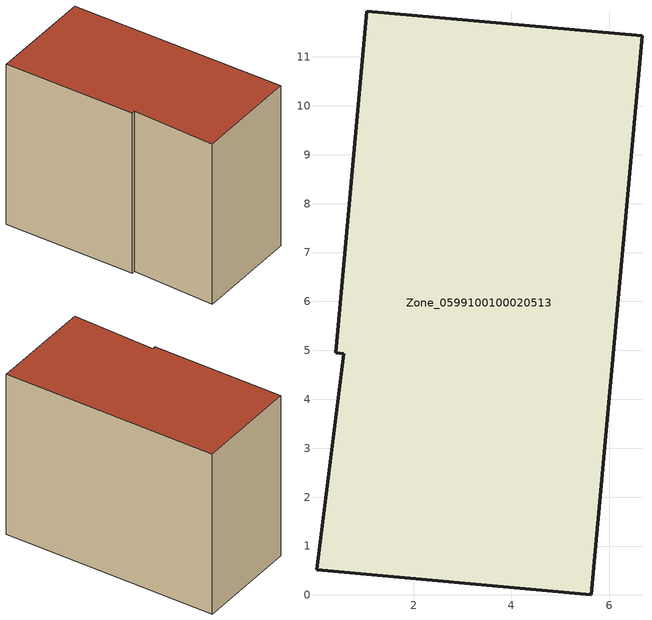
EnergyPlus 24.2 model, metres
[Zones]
Zone_0599100100020513
 floor ground (C_G): 6.67,11.43 5.64,0 0.02,0.51 0.58,4.93 0.41,4.95 1.04,11.94 z0
 wall outside (C_F): 6.67,11.43 1.04,11.94 0.41,4.95 0.58,4.93 0.02,0.51 5.64,0 6.67,11.43 z0:9
 roof outside (C_R): 5.64,0 6.67,11.43 1.04,11.94 0.41,4.95 0.58,4.93 0.02,0.51 z9
[BUILDING]
Pand.0599100100020513: North Axis=0; Terrain=City; Loads Convergence Tolerance Value=0.04; Temperature Convergence Tolerance Value=0.4; Solar Distribution=FullExterior; Maximum Number of Warmup Days=25; Minimum Number of Warmup Days=1
[Site:Location]
Rotterdam.The.Hague.AP_ZH_NLD Design_Conditions: Latitude=51.96; Longitude=4.45; Time Zone=1; Elevation=-4.5
[SITE:GROUNDTEMPERATURE:BUILDINGSURFACE]
18, 18, 18, 18, 18, 18, 18, 18, 18, 18, 18, 18
[MATERIAL] Thermal Absorptance=0.9; Solar Absorptance=0.7; Visible Absorptance=0.7
Name | Roughness | Thickness | Conductivity | Density | Specific Heat
G.TC.2015-2018 | MediumSmooth | 0.15 | 0.0428571 | 540 | 1210
F.TC.2015-2018 | Rough | 0.3 | 0.0666667 | 1920 | 840
R.TC.2015-2018 | MediumRough | 0.2 | 0.0333333 | 1500 | 1000
[CONSTRUCTION]
C_G: G.TC.2015-2018
C_F: F.TC.2015-2018
C_R: R.TC.2015-2018
[ZONE]
Zone_0599100100020513: Type=1; Multiplier=1; Ceiling Height=Autocalculate; Volume=Autocalculate; Floor Area=autocalculate; Part of Total Floor Area=Yes
[ZONEINFILTRATION:DESIGNFLOWRATE]
Infil_Zone_0599100100020513: Zone or ZoneList or Space or SpaceList=Zone_0599100100020513; Schedule=AlwaysOn; Design Flow Rate Calculation Method=Flow/Area; Flow Rate per Floor Area=0.0015; Constant Term Coefficient=1; Temperature Term Coefficient=0; Velocity Term Coefficient=0; Velocity Squared Term Coefficient=0
[HVACTEMPLATE:ZONE:IDEALLOADSAIRSYSTEM]
Zone_0599100100020513: Maximum Heating Supply Air Temperature=50; Minimum Cooling Supply Air Temperature=13; Maximum Heating Supply Air Humidity Ratio=0.0156; Minimum Cooling Supply Air Humidity Ratio=0.0077; Heating Limit=NoLimit; Cooling Limit=NoLimit; Dehumidification Control Type=ConstantSensibleHeatRatio; Cooling Sensible Heat Ratio=0.7; Dehumidification Setpoint=60; Humidification Control Type=None; Humidification Setpoint=30; Outdoor Air Method=None; Outdoor Air Flow Rate per Person=0.00944; Outdoor Air Flow Rate per Zone Floor Area=0; Outdoor Air Flow Rate per Zone=0; Demand Controlled Ventilation Type=None; Outdoor Air Economizer Type=NoEconomizer; Heat Recovery Type=None; Sensible Heat Recovery Effectiveness=0.7; Latent Heat Recovery Effectiveness=0.65
[ZONECONTROL:THERMOSTAT]
ThermostatControl_Zone_0599100100020513: Zone or ZoneList=Zone_0599100100020513; Control Type Schedule=DualSetpointControlType; Control 1=Thermostat_Zone_0599100100020513; Temperature Difference Between Cutout And Setpoint=0
[THERMOSTATSETPOINT:DUALSETPOINT]
Thermostat_Zone_0599100100020513: Heating Setpoint Temperature Schedule=HeatingSetpoint_Zone_0599100100020513; Cooling Setpoint Temperature Schedule=CoolingSetpoint_Zone_0599100100020513
[SCHEDULE:COMPACT]
HeatingSetpoint_Zone_0599100100020513: Through: 12/31, For: AllDays, Until: 24:00, 21
CoolingSetpoint_Zone_0599100100020513: Through: 12/31, For: AllDays, Until: 24:00, 24
DualSetpointControlType: Through: 12/31, For: AllDays, Until: 24:00, 4
AlwaysOn: Through: 12/31, For: AllDays, Until: 24:00, 1
